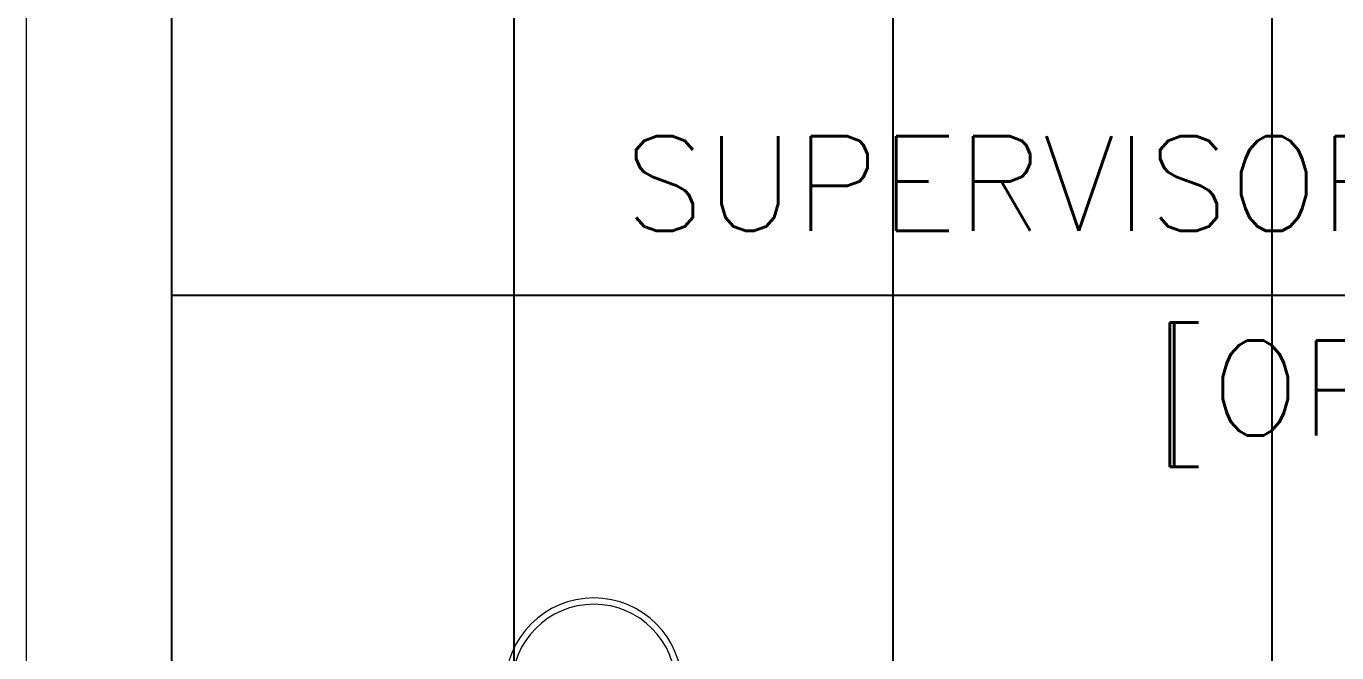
# Model space of a CAD drawing. Header units: inches. Extents: x -12418 to 472786, y -29325 to 19878.
# Drawn here: x 5228 to 7302, y -8366 to -7374 of the extents above; entities that cross this region are included whole.
import ezdxf

# ---------------------------------------------------------------- set-up
doc = ezdxf.new("R2010")
doc.units = ezdxf.units.IN
doc.header["$LTSCALE"] = 25
doc.header["$MEASUREMENT"] = 0
doc.linetypes.add('DASHDOT', pattern=[25.4, 12.7, -6.35, 0, -6.35])
for name, color, linetype, lineweight in [('00-Ground Floor$0$72_EGR_BASE_TEXT', 252, 'Continuous', 5), ('00-Ground Floor$0$LOADING', 253, 'Continuous', 5), ('00-Ground Floor$0$Walls', 251, 'Continuous', 5), ('E-LITE-CLNG-CNDT', 6, 'DASHDOT', 35)]:
    doc.layers.add(name, color=color, linetype=linetype, lineweight=lineweight)
doc.layers.add('00-Ground Floor$0$False Ceiling', color=251, linetype='Continuous')
doc.styles.add('00-Ground Floor$0$SIMPLEX', font='SIMPLEX.shx', dxfattribs={"height": 150})

# ---------------------------------------------------------------- blocks, each defined once
blk = doc.blocks.new('00-Ground Floor$0$WM00001-P')
at = {"layer": '00-Ground Floor$0$LOADING'}
for radius in [0.14, 0.13]:
    blk.add_circle((0, 0), radius, dxfattribs=at)
blk = doc.blocks.new('00-Ground Floor$0$A$Ce9e1c4c3')
at = {"layer": '00-Ground Floor$0$False Ceiling', "color": 254}
blk.add_line((-94542.1, -6347.4, 0), (-94542.1, -10017.4, 0), dxfattribs=at)
at = {"layer": '00-Ground Floor$0$False Ceiling', "color": 254, "linetype": 'Continuous'}
for p, q in [((-94000, -10017.4), (-94000, -6347.4)), ((-93400, -10017.4), (-93400, -6347.4)), ((-92800, -10017.4), (-92800, -6347.4)), ((-94542.1, -7800), (-90902.1, -7800))]:
    blk.add_line(p, q, dxfattribs=at)
blk = doc.blocks.new('00-Ground Floor')
at = {"layer": '00-Ground Floor$0$Walls'}
for p, q in [((5227.9, -5597.4, 0), (5227.9, -13097.4, 0)), ((5227.9, -5597.4, 0), (5227.9, -13097.4, 0)), ((5457.9, -6347.4, 0), (5457.9, -10017.4, 0))]:
    blk.add_line(p, q, dxfattribs=at)
at = {"layer": '00-Ground Floor$0$False Ceiling', "color": 254}
blk.add_blockref('00-Ground Floor$0$A$Ce9e1c4c3', (100000, 0), dxfattribs=at)
at = {"layer": '00-Ground Floor$0$LOADING', "extrusion": (-7.77426e-06, -8.17011e-07, 1), "xscale": -1000.000000000002, "yscale": 1000.000000000004, "zscale": 1000.000000000002, "rotation": 347.9985892354696}
blk.add_blockref('00-Ground Floor$0$WM00001-P', (6126.2, -8419.1, 0), dxfattribs=at)
at = {"layer": '00-Ground Floor$0$72_EGR_BASE_TEXT', "extrusion": (8.17011e-07, -7.77426e-06, 1), "insert": (7279.6, -7548.4, 0), "char_height": 150, "attachment_point": 2, "text_direction": (1, 0, -1e-06), "style": '00-Ground Floor$0$SIMPLEX'}
blk.add_mtext("SUPERVISOR'S OFFICE", dxfattribs=at)
at = {"layer": '00-Ground Floor$0$72_EGR_BASE_TEXT', "insert": (7504.2, -7871.8, 0), "char_height": 150, "attachment_point": 2, "style": '00-Ground Floor$0$SIMPLEX'}
blk.add_mtext('[OPDG05]', dxfattribs=at)

msp = doc.modelspace()

# ---------------------------------------------------------------- block references
at = {"layer": 'E-LITE-CLNG-CNDT'}
msp.add_blockref('00-Ground Floor', (0, 0), dxfattribs=at)

doc.saveas('drawing.dxf')
